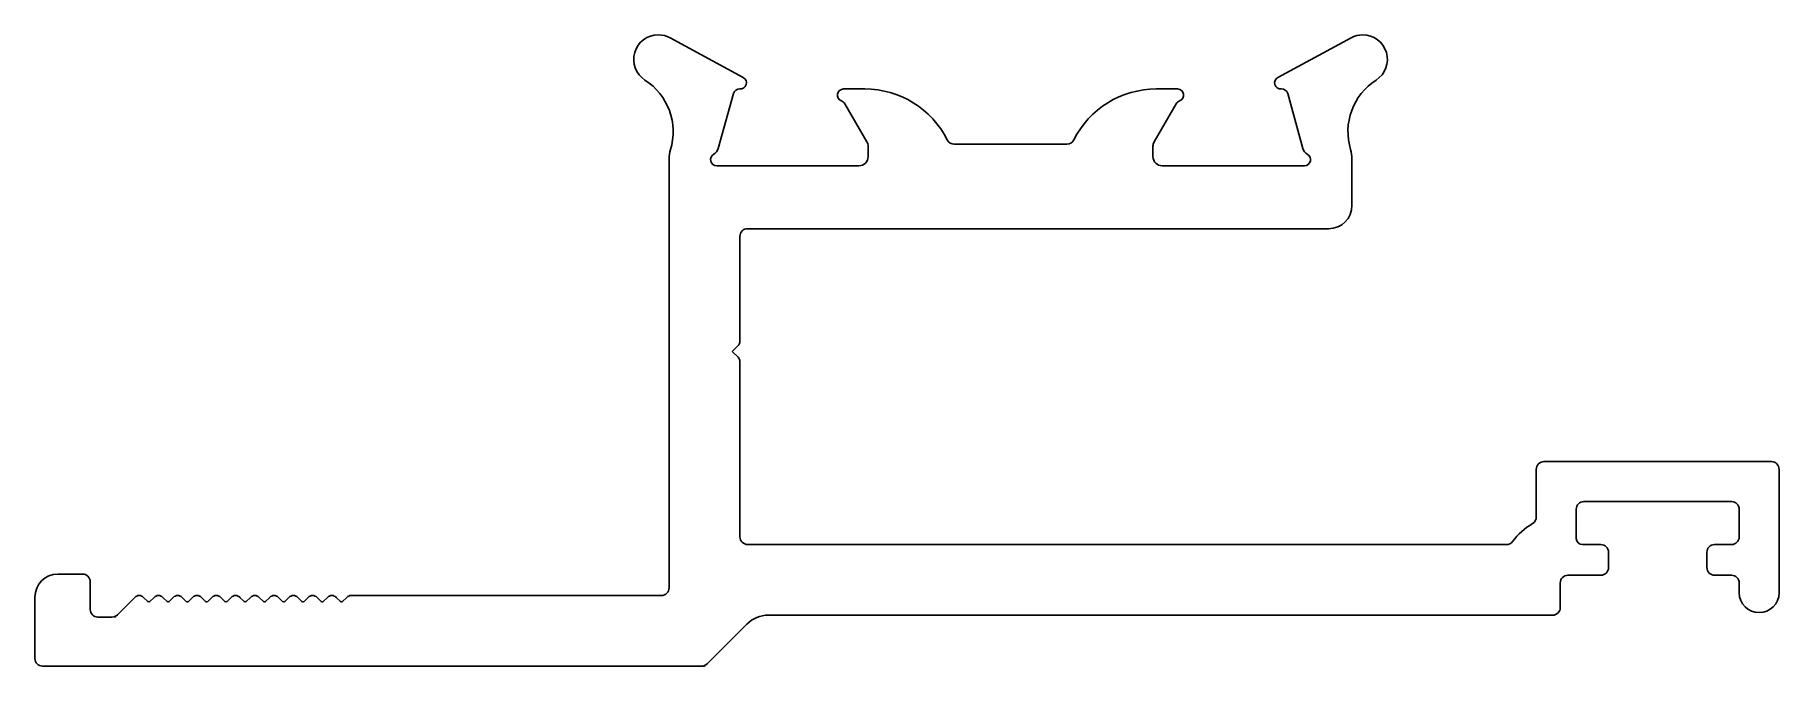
# Model space of a CAD drawing. Header units: inches. Extents: x -21.9 to 34.9, y 0.5 to 21.1.
import ezdxf

# ---------------------------------------------------------------- set-up
doc = ezdxf.new("R2010")
doc.units = ezdxf.units.IN
doc.header["$MEASUREMENT"] = 0
doc.layers.add('1', color=7, linetype='Continuous')
doc.layers.add('CLIP', color=7, linetype='Continuous')

msp = doc.modelspace()

# ---------------------------------------------------------------- linework, layer by layer
at = {"layer": '1', "color": 7, "linetype": 'Continuous'}
for centre, radius, start, end in [((20.202, 15.524), 0.762, 270, 360), ((1.305, 4.727), 0.254, 180, 270), ((-0.2, 0.766), 0.254, 270, 315)]:
    msp.add_arc(centre, radius, start, end, dxfattribs=at)
at = {"layer": '1', "color": 7}
for p in [(-19.281, 2.112), (-0.095, 0.512)]:
    msp.add_point(p, dxfattribs=at)
at = {"layer": 'CLIP', "color": 7, "linetype": 'Continuous'}
for p, q in [((-1.226, 20.979), (1.158, 19.688)), ((18.55, 19.688), (20.934, 20.979)), ((4.419, 19.312), (5.112, 19.312)), ((14.596, 19.312), (15.289, 19.312)), ((0.837, 19.166), (0.344, 17.373)), ((5.179, 17.596), (4.465, 18.833)), ((15.243, 18.833), (14.529, 17.596)), ((19.364, 17.373), (18.871, 19.166)), ((11.911, 17.651), (11.911, 17.651)), ((-1.256, 3.062), (-1.256, 17.044)), ((5.219, 17.112), (5.219, 17.446)), ((8.021, 17.512), (11.688, 17.512)), ((14.489, 17.446), (14.489, 17.112)), ((20.964, 17.044), (20.964, 15.524)), ((0.293, 16.812), (4.919, 16.812)), ((14.789, 16.812), (19.415, 16.812)), ((20.202, 14.762), (1.299, 14.762)), ((1.049, 14.512), (1.049, 11.096)), ((0.99, 10.953), (0.799, 10.762)), ((0.799, 10.762), (0.801, 10.762)), ((0.801, 10.762), (0.992, 10.572)), ((1.051, 10.428), (1.051, 4.727)), ((26.961, 5.37), (26.961, 6.923)), ((27.211, 7.173), (34.611, 7.173)), ((34.861, 6.923), (34.861, 2.905)), ((33.311, 5.873), (28.511, 5.873)), ((28.261, 5.623), (28.261, 4.673)), ((33.561, 4.723), (33.561, 5.623)), ((1.305, 4.473), (14.387, 4.473)), ((14.387, 4.473), (25.991, 4.473)), ((28.461, 4.473), (29.061, 4.473)), ((29.311, 4.223), (29.311, 3.723)), ((32.511, 3.723), (32.511, 4.223)), ((32.761, 4.473), (33.311, 4.473)), ((-21.141, 3.512), (-20.341, 3.512)), ((29.061, 3.473), (27.991, 3.473)), ((33.311, 3.473), (32.761, 3.473)), ((-20.091, 3.262), (-20.091, 2.362)), ((27.741, 3.223), (27.741, 2.423)), ((33.561, 2.905), (33.561, 3.223)), ((-21.891, 0.762), (-21.891, 2.762)), ((-19.208, 2.185), (-18.641, 2.753)), ((-18.353, 2.753), (-18.219, 2.618)), ((-18.148, 2.618), (-18.014, 2.753)), ((-17.726, 2.753), (-17.592, 2.618)), ((-17.521, 2.618), (-17.387, 2.753)), ((-17.099, 2.753), (-16.965, 2.618)), ((-16.894, 2.618), (-16.76, 2.753)), ((-16.473, 2.753), (-16.338, 2.618)), ((-16.267, 2.618), (-16.133, 2.753)), ((-15.846, 2.753), (-15.711, 2.618)), ((-15.64, 2.618), (-15.506, 2.753)), ((-15.219, 2.753), (-15.084, 2.618)), ((-15.014, 2.618), (-14.879, 2.753)), ((-14.592, 2.753), (-14.457, 2.618)), ((-14.387, 2.618), (-14.252, 2.753)), ((-13.965, 2.753), (-13.83, 2.618)), ((-13.76, 2.618), (-13.625, 2.753)), ((-13.338, 2.753), (-13.204, 2.618)), ((-13.133, 2.618), (-12.998, 2.753)), ((-12.711, 2.753), (-12.577, 2.618)), ((-12.506, 2.618), (-12.372, 2.753)), ((-12.084, 2.753), (-11.95, 2.618)), ((-11.879, 2.618), (-11.745, 2.753)), ((-11.601, 2.812), (-1.506, 2.812)), ((-19.841, 2.112), (-19.385, 2.112)), ((1.272, 1.88), (-0.021, 0.586)), ((27.491, 2.173), (1.979, 2.173)), ((-0.2, 0.512), (-21.641, 0.512))]:
    msp.add_line(p, q, dxfattribs=at)
for centre, radius, start, end in [((-1.607, 20.276), 0.8, 90, 237.1938), ((-1.607, 20.276), 0.8, 61.5636, 90), ((21.315, 20.276), 0.8, 90, 118.4364), ((21.315, 20.276), 0.8, 302.8062, 90), ((-3.124, 17.922), 2, 342.9711, 57.1938), ((1.03, 19.113), 0.2, 85.3109, 164.6426), ((1.063, 19.512), 0.2, 265.3109, 61.5636), ((4.419, 19.112), 0.2, 90, 251.4096), ((5.112, 16.312), 3, 26.4973, 89.9999), ((14.596, 16.312), 3, 90.0001, 153.5027), ((15.289, 19.112), 0.2, 288.5904, 90), ((18.646, 19.512), 0.2, 118.4364, 274.6891), ((18.678, 19.113), 0.2, 15.3574, 94.6891), ((22.832, 17.922), 2, 122.8062, 197.0289), ((4.292, 18.733), 0.2, 30, 71.4096), ((15.417, 18.733), 0.2, 108.5904, 150), ((4.919, 17.446), 0.3, 0, 30), ((8.021, 17.762), 0.25, 206.4973, 270), ((11.688, 17.762), 0.25, 270, 333.5027), ((14.789, 17.446), 0.3, 150, 180), ((-0.256, 17.044), 1, 162.9711, 180), ((0.293, 17.012), 0.2, 118.399, 270), ((0.055, 17.452), 0.3, 298.399, 344.6426), ((4.919, 17.112), 0.3, 270, 0), ((14.789, 17.112), 0.3, 180, 270), ((19.653, 17.452), 0.3, 195.3574, 241.601), ((19.415, 17.012), 0.2, 270, 61.601), ((19.964, 17.044), 1, 0, 17.0289), ((1.299, 14.512), 0.25, 90, 180), ((0.846, 11.096), 0.203, 315, 0), ((0.848, 10.428), 0.203, 0, 45), ((27.211, 6.923), 0.25, 90, 180), ((34.611, 6.923), 0.25, 0, 90), ((28.511, 5.623), 0.25, 90, 180), ((33.311, 5.623), 0.25, 0, 90), ((27.991, 3.223), 2.25, 120.8022, 143.1301), ((26.711, 5.37), 0.25, 300.8022, 360), ((25.991, 4.723), 0.25, 270, 323.1301), ((28.461, 4.673), 0.2, 180, 270), ((33.311, 4.723), 0.25, 270, 0), ((29.061, 4.223), 0.25, 0, 90), ((32.761, 4.223), 0.25, 90, 180), ((-21.141, 2.762), 0.75, 90, 180), ((-20.341, 3.262), 0.25, 0, 90), ((27.991, 3.223), 0.25, 90, 180), ((29.061, 3.723), 0.25, 270, 0), ((32.761, 3.723), 0.25, 180, 270), ((33.311, 3.223), 0.25, 0, 90), ((-1.506, 3.062), 0.25, 270, 0), ((34.211, 2.905), 0.65, 180, 0), ((-19.841, 2.362), 0.25, 180, 270), ((-18.497, 2.609), 0.203, 90, 135), ((-18.497, 2.609), 0.203, 45, 90), ((-18.184, 2.653), 0.05, 225, 315), ((-17.87, 2.609), 0.203, 90, 135), ((-17.87, 2.609), 0.203, 45, 90), ((-17.557, 2.653), 0.05, 225, 315), ((-17.243, 2.609), 0.203, 90, 135), ((-17.243, 2.609), 0.203, 45, 90), ((-16.93, 2.653), 0.05, 225, 315), ((-16.616, 2.609), 0.203, 90, 135), ((-16.616, 2.609), 0.203, 45, 90), ((-16.303, 2.653), 0.05, 225, 315), ((-15.989, 2.609), 0.203, 90, 135), ((-15.989, 2.609), 0.203, 45, 90), ((-15.676, 2.653), 0.05, 225, 315), ((-15.362, 2.609), 0.203, 90, 135), ((-15.362, 2.609), 0.203, 45, 90), ((-15.049, 2.653), 0.05, 225, 315), ((-14.735, 2.609), 0.203, 90, 135), ((-14.735, 2.609), 0.203, 45, 90), ((-14.422, 2.653), 0.05, 225, 315), ((-14.109, 2.609), 0.203, 90, 135), ((-14.109, 2.609), 0.203, 45, 90), ((-13.795, 2.653), 0.05, 225, 315), ((-13.482, 2.609), 0.203, 90, 135), ((-13.482, 2.609), 0.203, 45, 90), ((-13.168, 2.653), 0.05, 225, 315), ((-12.855, 2.609), 0.203, 90, 135), ((-12.855, 2.609), 0.203, 45, 90), ((-12.541, 2.653), 0.05, 225, 315), ((-12.228, 2.609), 0.203, 90, 135), ((-12.228, 2.609), 0.203, 45, 90), ((-11.914, 2.653), 0.05, 225, 315), ((-11.601, 2.609), 0.203, 90, 135), ((27.491, 2.423), 0.25, 270, 0), ((-19.385, 2.362), 0.25, 270, 315), ((1.979, 1.173), 1, 90, 135), ((-21.641, 0.762), 0.25, 180, 270)]:
    msp.add_arc(centre, radius, start, end, dxfattribs=at)

doc.saveas('drawing.dxf')
